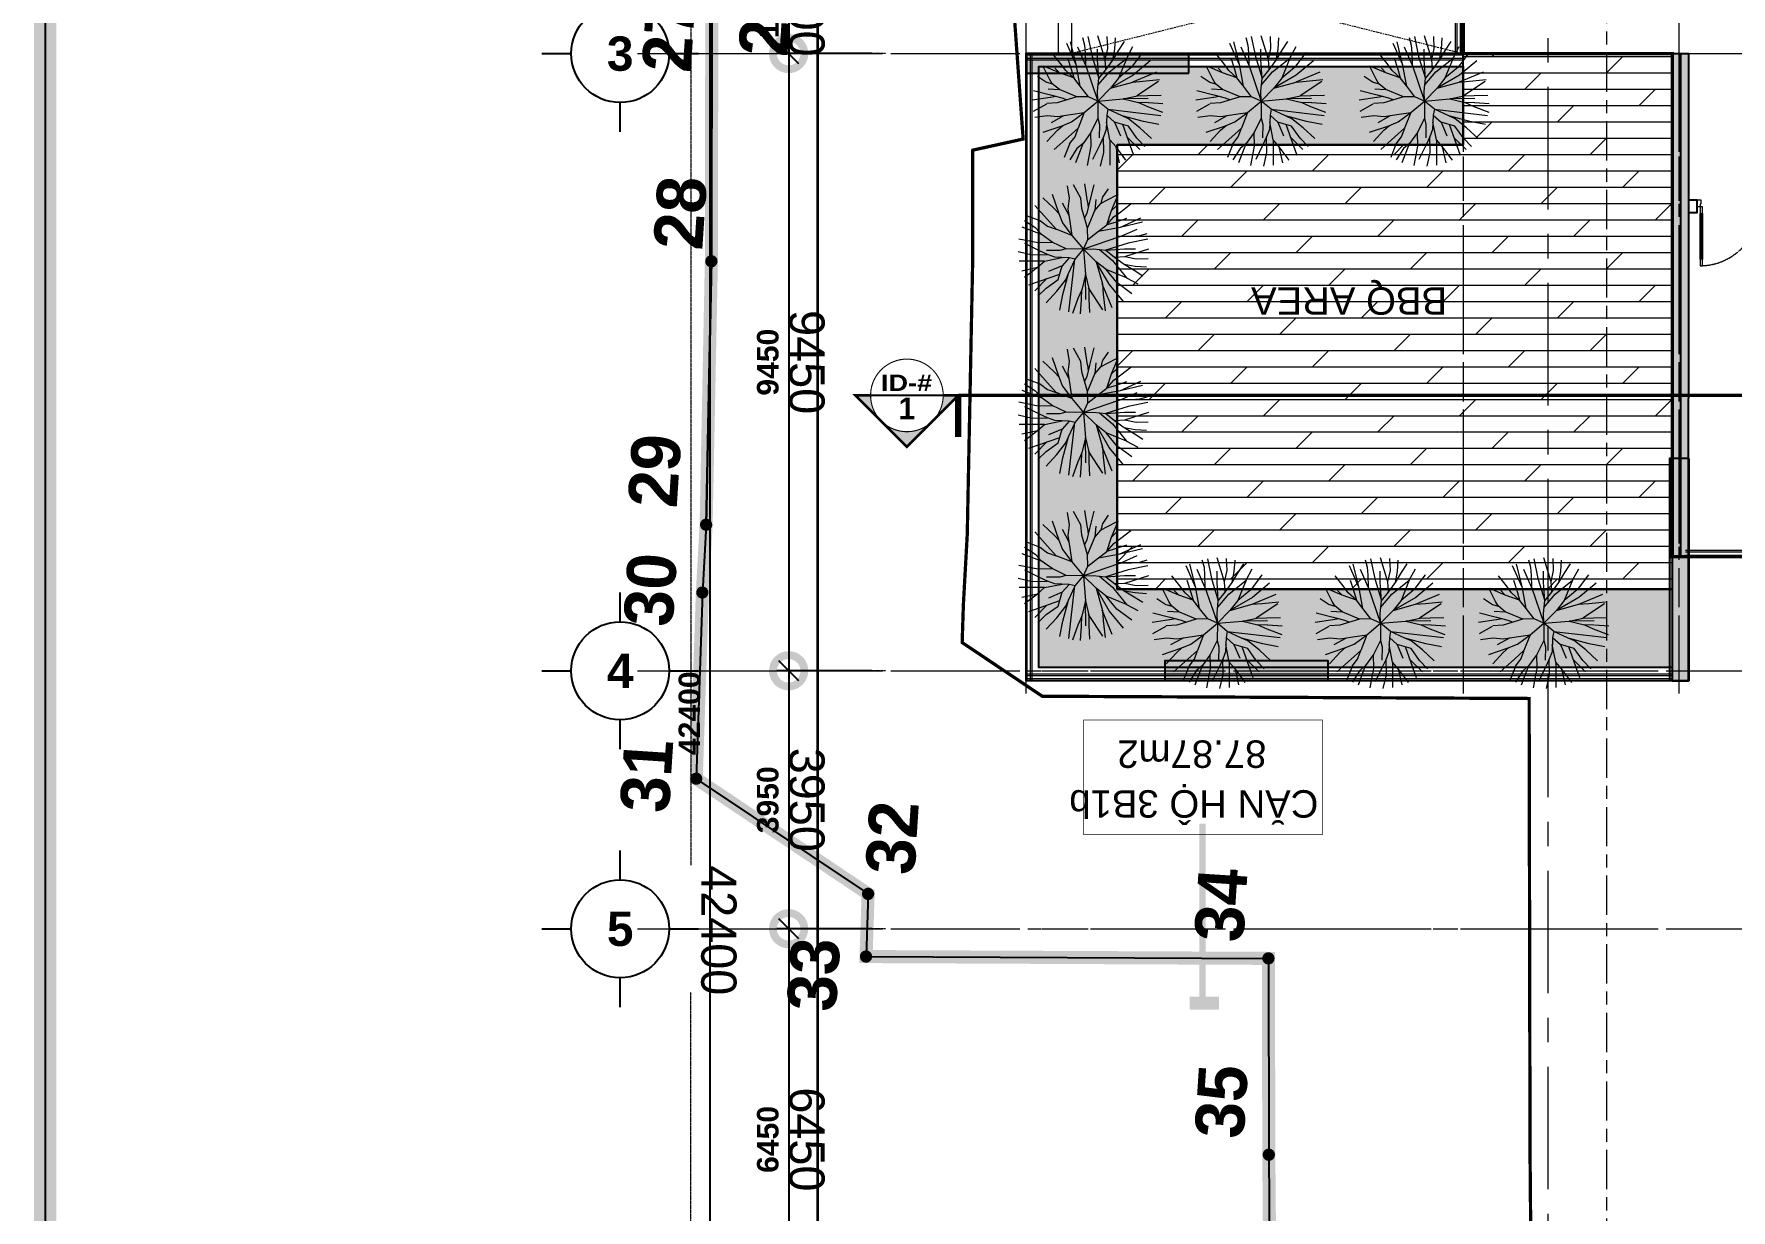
# Model space of a CAD drawing. Header units: millimetres. Extents: x -100356 to 314685, y 446 to 1273965.
# Drawn here: x 17056 to 43041, y 1007325 to 1025332 of the extents above; entities that cross this region are included whole.
import ezdxf
from ezdxf.enums import TextEntityAlignment as Align
from ezdxf.xclip import XClip

# ---------------------------------------------------------------- set-up
doc = ezdxf.new("R2010")
doc.units = ezdxf.units.MM
doc.header["$XCLIPFRAME"] = 2
for name, pattern in [('20180221 BF$0$Core - tb$0$HIDDEN', [0.375, 0.25, -0.125]), ('20180221 BF$0$DASHDOT', [1, 0.5, -0.25, 0, -0.25]), ('CENTER', [2, 1.25, -0.25, 0.25, -0.25]), ('CENTER2', [28.575, 19.05, -3.175, 3.175, -3.175]), ('Core - tb$0$HIDDEN', [0.375, 0.25, -0.125]), ('Dash', [6, 3, -3]), ('DASHED', [0.75, 0.5, -0.25]), ('DASHED2', [0.375, 0.25, -0.125]), ('HIDDEN', [0.375, 0.25, -0.125]), ('Kume - Grid Line', [10.5, 6, -1.25, 2, -1.25])]:
    doc.linetypes.add(name, pattern=pattern)
doc.layers.get('DEFPOINTS').update_dxf_attribs({"lineweight": 13})
for name, color, linetype, lineweight in [('$0$FURNITURE', 8, 'Continuous', 5), ('$0$TUONG 2', 2, 'Continuous', 35), ('20180221 BF$0$setback', 1, 'Continuous', 13), ('20180221 BF$0$TUONG 2', 2, 'Continuous', 25), ('@ color hatch', 7, 'Continuous', 13), ('@LOUVER', 35, 'Continuous', 13), ('A-_ANOT----_D', 7, 'Continuous', 5), ('A-_LNSP----_E', 7, 'Continuous', 9), ('A-_ROOM----_H', 8, 'Continuous', 9), ('A.Axis', 251, 'CENTER2', 13), ('A.Thin', 8, 'Continuous', 13), ('A1 - dp$0$TUONG 2', 2, 'Continuous', 25), ('Core - tb$0$$0$FURNITURE', 45, 'Continuous', 5), ('Core - tb$0$$0$TUONG 2', 2, 'Continuous', 25), ('Core - tb$0$A.Concrete', 7, 'Continuous', 25), ('Core - tb$0$A.Wall', 2, 'Continuous', 25), ('Core - tb$0$CUA', 5, 'Continuous', 9), ('Core - tb$0$Hatch-wall', 251, 'Continuous', 5), ('GJ', 1, 'Continuous', 13), ('Hatch-wall', 251, 'Continuous', 5), ('LC.HA', 250, 'Continuous', 9), ('LDIM OUT', 250, 'Continuous', 13), ('LGI', 250, 'CENTER', 9), ('net thay', 137, 'Continuous', 15), ('setback', 1, 'Continuous', 13), ('TEXT', 6, 'Continuous', 20), ('TXT', 1, 'Continuous', 25)]:
    doc.layers.add(name, color=color, linetype=linetype, lineweight=lineweight)
for name, color, linetype in [('20180221 BF$0$10', 1, 'Continuous'), ('20180221 BF$0$sohieu_diem', 2, 'Continuous'), ('20180221 BF$0$TREE', 99, 'Continuous'), ('STR', 7, 'Continuous')]:
    doc.layers.add(name, color=color, linetype=linetype)
doc.layers.add('@area depoint', color=8, linetype='Continuous', lineweight=35, plot=False)
doc.styles.add('20180221 BF$0$VAPTIMN', font='VNI-Aptima-Bold.TTF')
doc.styles.add('ARIAL', font='Font - TrueType - Arial Bold.ttf')
doc.styles.add('Arial_4', font='Font - TrueType - Arial.ttf', dxfattribs={"width": 0.95, "height": 540})
doc.styles.add('arial_eng', font='ARIALNI.TTF')
doc.styles.add('PSDG - Title', font='seguisb_0.ttf', dxfattribs={"height": 2.5})
doc.styles.add('VnArial', font='Font - TrueType - Arial.ttf')
doc.dimstyles.new('A3_-_A4_1', dxfattribs={"dimscale": 304.8, "dimtxt": 550.940076, "dimasz": 3.149606, "dimexe": 0, "dimexo": 0.0625, "dimgap": 0, "dimtad": 1, "dimdec": 0, "dimzin": 0, "dimdsep": 46, "dimtxsty": 'Arial_4', "dimblk1": 'DOTSMALL', "dimblk2": 'DOTSMALL', "dimsah": 1, "dimcen": 0.09, "dimazin": 0, "dimtfac": 1, "dimtdec": 4, "dimtix": 1, "dimtmove": 0, "dimatfit": 3, "dimfxl": 4.92126, "dimfxlon": 1, "dimtvp": 1, "dimtolj": 1, "dimtzin": 0, "dimarcsym": 2})
doc.dimstyles.new('A3_-_A4_2', dxfattribs={"dimscale": 304.8, "dimtxt": 550.940076, "dimasz": 3.149606, "dimexe": 0, "dimexo": 0.0625, "dimgap": 0, "dimtad": 1, "dimdec": 0, "dimzin": 0, "dimdsep": 46, "dimtxsty": 'Arial_4', "dimblk1": 'DOTSMALL', "dimblk2": 'DOTSMALL', "dimsah": 1, "dimcen": 0.09, "dimazin": 0, "dimtfac": 1, "dimtdec": 4, "dimtix": 1, "dimtmove": 2, "dimatfit": 3, "dimfxl": 4.92126, "dimfxlon": 1, "dimtvp": 1, "dimtolj": 1, "dimtzin": 0, "dimarcsym": 2})
doc.dimstyles.new('TL 150 OUT', dxfattribs={"dimscale": 150, "dimtxt": 2.2, "dimasz": 2, "dimexe": 1.2, "dimexo": 1.5, "dimgap": 1, "dimtad": 1, "dimdec": 0, "dimdsep": 46, "dimtxsty": 'ARIAL', "dimblk": 'OBLIQUE', "dimcen": 2, "dimdle": 1.2, "dimclrd": 256, "dimclre": 256, "dimclrt": 4, "dimaunit": 1, "dimadec": 0, "dimazin": 0, "dimtfac": 1, "dimtdec": 0, "dimtix": 1, "dimtmove": 2, "dimatfit": 3, "dimfxl": 1, "dimtolj": 1, "dimtzin": 0, "dimarcsym": 0})

# ---------------------------------------------------------------- blocks, each defined once
blk = doc.blocks.new('VL1 revised')
at = {"layer": 'Hatch-wall', "ltscale": 0.5}
h = blk.add_hatch(color=256, dxfattribs=at)
h.dxf.hatch_style = 1
edge = h.paths.add_edge_path()
edge.add_line((-25840, 7010), (-25492, 7010))
edge.add_line((-25492, 7010), (-25492, 7210))
edge.add_line((-25492, 7210), (-25692, 7210))
edge.add_line((-25692, 7210), (-25692, 9860))
edge.add_line((-25692, 9860), (-25792, 9860))
edge.add_line((-25792, 9860), (-25792, 7210))
edge.add_line((-25792, 7210), (-25940, 7210))
edge.add_line((-25940, 7210), (-25940, 7010))
edge.add_line((-25940, 7010), (-25843, 7010))
at = {"color": 1, "ltscale": 0.5, "style": 'arial_eng'}
blk.add_attdef('AC', (-10424, -1989, 0), '', height=300, rotation=0, dxfattribs=at)
blk = doc.blocks.new('*U15')
at = {"layer": '$0$FURNITURE'}
for p, q in [((0, 100), (1500, 100)), ((0, 75), (1500, 75)), ((0, 25), (1500, 25)), ((0, 0), (1500, 0))]:
    blk.add_line(p, q, dxfattribs=at)
blk = doc.blocks.new('_DotSmall')
at = {"color": 0, "linetype": 'ByBlock', "const_width": 0.5}
blk.add_lwpolyline([(-0.0625, 0, 1), (0.0625, 0, 1)], format="xyb", close=True, dxfattribs=at)
blk = doc.blocks.new('*D522')
at = {"layer": 'A.Axis', "color": 0, "lineweight": -2, "transparency": 16777216}
for p, q in [((44548, 0), (46029, 0)), ((46029, -1500), (46029, 0)), ((44548, -1500), (46029, -1500))]:
    blk.add_line(p, q, dxfattribs=at)
at = {"layer": 'DEFPOINTS', "color": 0, "transparency": 16777216}
for p in [(44529, 0), (46029, 0), (44529, -1500)]:
    blk.add_point(p, dxfattribs=at)
at = {"layer": 'A.Axis', "color": 0, "lineweight": -2, "transparency": 16777216, "xscale": 960, "yscale": 960, "zscale": 960}
for p, rotation in [((46029, 0), 90), ((46029, -1500), 270)]:
    blk.add_blockref('_DotSmall', p, dxfattribs=dict(at, rotation=rotation))
at = {"layer": 'A.Axis', "color": 0, "transparency": 16777216, "insert": (45753, -750), "char_height": 540, "attachment_point": 5, "rotation": 90, "style": 'Arial_4'}
blk.add_mtext('\\A1;1500', dxfattribs=at)
blk = doc.blocks.new('*D523')
at = {"layer": 'A.Axis', "color": 0, "lineweight": -2, "transparency": 16777216}
for p, q in [((44548, 9450), (46029, 9450)), ((46029, 0), (46029, 9450)), ((44548, 0), (46029, 0))]:
    blk.add_line(p, q, dxfattribs=at)
at = {"layer": 'DEFPOINTS', "color": 0, "transparency": 16777216}
for p in [(44529, 9450), (46029, 9450), (44529, 0)]:
    blk.add_point(p, dxfattribs=at)
at = {"layer": 'A.Axis', "color": 0, "lineweight": -2, "transparency": 16777216, "xscale": 960, "yscale": 960, "zscale": 960}
for p, rotation in [((46029, 9450), 90), ((46029, 0), 270)]:
    blk.add_blockref('_DotSmall', p, dxfattribs=dict(at, rotation=rotation))
at = {"layer": 'A.Axis', "color": 0, "transparency": 16777216, "insert": (45753, 4725), "char_height": 540, "attachment_point": 5, "rotation": 90, "style": 'Arial_4'}
blk.add_mtext('\\A1;9450', dxfattribs=at)
blk = doc.blocks.new('*D524')
at = {"layer": 'A.Axis', "color": 0, "lineweight": -2, "transparency": 16777216}
for p, q in [((44548, 13400), (46029, 13400)), ((46029, 9450), (46029, 13400)), ((44548, 9450), (46029, 9450))]:
    blk.add_line(p, q, dxfattribs=at)
at = {"layer": 'DEFPOINTS', "color": 0, "transparency": 16777216}
for p in [(44529, 13400), (46029, 13400), (44529, 9450)]:
    blk.add_point(p, dxfattribs=at)
at = {"layer": 'A.Axis', "color": 0, "lineweight": -2, "transparency": 16777216, "xscale": 960, "yscale": 960, "zscale": 960}
for p, rotation in [((46029, 13400), 90), ((46029, 9450), 270)]:
    blk.add_blockref('_DotSmall', p, dxfattribs=dict(at, rotation=rotation))
at = {"layer": 'A.Axis', "color": 0, "transparency": 16777216, "insert": (45753, 11425), "char_height": 540, "attachment_point": 5, "rotation": 90, "style": 'Arial_4'}
blk.add_mtext('\\A1;3950', dxfattribs=at)
blk = doc.blocks.new('*D525')
at = {"layer": 'A.Axis', "color": 0, "lineweight": -2, "transparency": 16777216}
for p, q in [((44548, 19850), (46029, 19850)), ((46029, 13400), (46029, 19850)), ((44548, 13400), (46029, 13400))]:
    blk.add_line(p, q, dxfattribs=at)
at = {"layer": 'DEFPOINTS', "color": 0, "transparency": 16777216}
for p in [(44529, 19850), (46029, 19850), (44529, 13400)]:
    blk.add_point(p, dxfattribs=at)
at = {"layer": 'A.Axis', "color": 0, "lineweight": -2, "transparency": 16777216, "xscale": 960, "yscale": 960, "zscale": 960}
for p, rotation in [((46029, 19850), 90), ((46029, 13400), 270)]:
    blk.add_blockref('_DotSmall', p, dxfattribs=dict(at, rotation=rotation))
at = {"layer": 'A.Axis', "color": 0, "transparency": 16777216, "insert": (45753, 16625), "char_height": 540, "attachment_point": 5, "rotation": 90, "style": 'Arial_4'}
blk.add_mtext('\\A1;6450', dxfattribs=at)
blk = doc.blocks.new('*D536')
at = {"layer": 'A.Axis', "color": 0, "lineweight": -2, "transparency": 16777216}
for p, q in [((46048, 31300), (47529, 31300)), ((47529, 31300), (47529, 14376)), ((47529, -11100), (47529, 12426)), ((46048, -11100), (47529, -11100))]:
    blk.add_line(p, q, dxfattribs=at)
at = {"layer": 'DEFPOINTS', "color": 0, "transparency": 16777216}
for p in [(46029, 31300), (47529, 31300), (46029, -11100)]:
    blk.add_point(p, dxfattribs=at)
at = {"layer": 'A.Axis', "color": 0, "lineweight": -2, "transparency": 16777216, "xscale": 960, "yscale": 960, "zscale": 960}
for p, rotation in [((47529, 31300), 90), ((47529, -11100), 270)]:
    blk.add_blockref('_DotSmall', p, dxfattribs=dict(at, rotation=rotation))
at = {"layer": 'A.Axis', "color": 0, "transparency": 16777216, "insert": (46828, 12426), "char_height": 540, "attachment_point": 1, "rotation": 90, "line_spacing_factor": 0.941778, "style": 'Arial_4'}
blk.add_mtext('\\A1;42400', dxfattribs=at)
blk = doc.blocks.new('SITE')
at = {"layer": 'GJ', "color": 2, "linetype": 'DASHED2', "ltscale": 200, "const_width": 50, "elevation": 0}
blk.add_lwpolyline([(-172, -63), (-42869, 0), (-42847, 879), (-42997, 6495), (-42929, 10453), (-42964, 14461), (-42978, 21429), (-50432, 21463), (-51659, 22285), (-51640, 22872), (-51581, 23937), (-51499, 28076), (-51496, 29824), (-50725, 29994), (-51513, 40959), (-52452, 41020), (-52589, 42419), (-48449, 42705), (-47306, 42675), (-44664, 42638), (-38719, 42656)], dxfattribs=at)
blk = doc.blocks.new('*U432')
h = blk.add_hatch(color=256)
h.paths.add_polyline_path([(0, 7.86), (-3.93, 3.93, -0.198912), (0, 5.56, -0.198912), (3.93, 3.93)])
h.paths.add_polyline_path([(3.93, 3.93, -0.198912), (5.56, 0), (7.86, 0)])
h.paths.add_polyline_path([(-3.93, 3.93), (-7.86, 0), (-5.56, 0, -0.198912)])
at = {"color": 1}
blk.add_line((5.56, 0), (-5.56, 0), dxfattribs=at)
for points, const_width in [([(-5.56, 0), (-7.86, 0), (0, 7.86), (7.86, 0), (5.56, 0)], 0.397), ([(7.86, 6.35), (7.86, 0)], 1)]:
    blk.add_lwpolyline(points, dxfattribs=dict(const_width=const_width))
at = {"const_width": 0.167}
blk.add_lwpolyline([(-5.56, 0, -0.414214), (0, 5.56, -0.414214), (5.56, 0, -0.414214), (0, -5.56, -0.414214), (-5.56, 0, -1.041379)], format="xyb", dxfattribs=at)
at = {"linetype": 'DASHED', "ltscale": 2, "const_width": 0.1}
blk.add_lwpolyline([(5.56, 0), (7.86, 0)], dxfattribs=at)
at = {"color": 2, "style": 'PSDG - Title'}
blk.add_attdef('#', text='', height=2.38, dxfattribs=at).set_placement((0, 1.98), align=Align.MIDDLE_CENTER)
at = {"color": 2, "style": 'PSDG - Title', "width": 0.998746}
blk.add_attdef('A100', text='', height=2.38, dxfattribs=at).set_placement((-3.97, -3.18), (3.97, -3.18), align=Align.FIT)
blk = doc.blocks.new('SECTION SYMBOL')
at = {"layer": 'TXT', "linetype": '20180221 BF$0$Core - tb$0$HIDDEN', "ltscale": 300, "const_width": 50, "elevation": 0}
blk.add_lwpolyline([(19511, -10462), (-5470, -10462), (-5470, -5231), (-37733, -5231)], dxfattribs=at)
at = {"layer": 'TXT'}
ref = blk.add_blockref('*U432', (-38519, -5231, 0), dxfattribs=dict(at, xscale=-100, yscale=100, zscale=100, rotation=180))
ref.add_attrib('#', '1', dxfattribs={"layer": '0', "color": 2, "height": 333, "style": 'ARIAL'}).set_placement((-38519, -5431, 0), align=Align.MIDDLE_CENTER)
ref.add_attrib('A100', 'ID-#', dxfattribs={"layer": '0', "color": 2, "height": 250, "style": 'ARIAL', "width": 1.186702}).set_placement((-38916, -5163, 0), (-38133, -5163, 0), align=Align.FIT)
blk = doc.blocks.new('20180221 BF$0$hientrang')
at = {"layer": '20180221 BF$0$10', "color": 1, "linetype": 'Continuous'}
for p, q in [((-77900, 105350, 0), (-82200, 105085, 0)), ((-86230, 104910, 0), (-82200, 105085, 0)), ((-92312, 95898, 0), (-95312, 95702, 0)), ((-95312, 95702, 0), (-99272, 95417, 0))]:
    blk.add_line(p, q, dxfattribs=at)
at = {"layer": '20180221 BF$0$10', "color": 1}
for p, q in [((-77900, 105350, 0), (-82200, 105085, 0)), ((-82200, 105085, 0), (-86230, 104910, 0)), ((-90121, 104815, 0), (-91714, 102077, 0)), ((-87270, 104902, 0), (-90121, 104815, 0)), ((-86230, 104910, 0), (-87270, 104902, 0)), ((-91714, 102077, 0), (-92674, 102048, 0)), ((-92674, 102048, 0), (-92312, 95898, 0)), ((-92312, 95898, 0), (-95312, 95702, 0)), ((-95312, 95702, 0), (-99272, 95417, 0))]:
    blk.add_line(p, q, dxfattribs=at)
at = {"layer": '20180221 BF$0$10', "color": 1, "linetype": 'Continuous', "elevation": 0}
for points in [[(-90121, 104815), (-91714, 102077), (-92674, 102048), (-92312, 95898)], [(-86230, 104910), (-87270, 104902), (-90121, 104815)]]:
    blk.add_lwpolyline(points, dxfattribs=at)
at = {"layer": '20180221 BF$0$setback', "color": 1, "linetype": '20180221 BF$0$DASHDOT', "ltscale": 200, "const_width": 200, "elevation": 0}
blk.add_lwpolyline([(-64687, 107633), (-71608, 106512), (-73129, 105984), (-73130, 105414), (-77140, 104869), (-77250, 105249), (-77680, 105219), (-77900, 105350), (-82200, 105085), (-86230, 104910), (-87270, 104902), (-90121, 104815), (-91714, 102077), (-92674, 102048), (-92312, 95898), (-95312, 95702), (-99272, 95417), (-103263, 95232), (-108843, 94729), (-111844, 94613), (-113704, 94445), (-110540, 43326), (-98301, 45606), (-91530, 9756)], dxfattribs=at)
at = {"layer": '20180221 BF$0$sohieu_diem', "color": 3, "const_width": 93.8, "elevation": 0}
for points in [[(-87317, 104902, 1), (-87224, 104902, 1)], [(-86277, 104910, 1), (-86184, 104910, 1)], [(-82247, 105085, 1), (-82153, 105085, 1)], [(-90167, 104815, 1), (-90074, 104815, 1)], [(-92721, 102049, 1), (-92627, 102048, 1)], [(-91761, 102077, 1), (-91667, 102077, 1)], [(-92359, 95898, 1), (-92265, 95898, 1)], [(-95359, 95702, 1), (-95265, 95702, 1)]]:
    blk.add_lwpolyline(points, format="xyb", close=True, dxfattribs=at)
at = {"layer": '20180221 BF$0$sohieu_diem', "color": 3, "style": '20180221 BF$0$VAPTIMN'}
for s, p in [('27', (-79349, 105584, 0)), ('30', (-87834, 105327, 0)), ('29', (-86014, 105376, 0)), ('31', (-90682, 105203, 0)), ('28', (-82050, 105235, 0)), ('26', (-79012, 104122, 0)), ('33', (-93557, 102460, 0)), ('32', (-91392, 101391, 0)), ('34', (-92101, 96302, 0)), ('35', (-95102, 96106, 0))]:
    blk.add_text(s, height=750, rotation=359.9273, dxfattribs=at).set_placement(p)
blk = doc.blocks.new('_Oblique')
at = {"color": 0, "linetype": 'ByBlock', "lineweight": -2}
blk.add_line((-0.5, -0.5), (0.5, 0.5), dxfattribs=at)
blk = doc.blocks.new('*D494')
at = {"layer": 'DEFPOINTS', "color": 0, "ltscale": 1000, "transparency": 16777216}
for p in [(2129, 11100), (3629, 11100), (2129, 9600)]:
    blk.add_point(p, dxfattribs=at)
at = {"layer": 'LDIM OUT', "lineweight": -2, "ltscale": 1000, "transparency": 16777216}
for p, q in [((3629, 9420), (3629, 11280)), ((2354, 11100), (3809, 11100)), ((2354, 9600), (3809, 9600))]:
    blk.add_line(p, q, dxfattribs=at)
at = {"layer": 'LDIM OUT', "lineweight": -2, "ltscale": 1000, "transparency": 16777216, "xscale": 300, "yscale": 300, "zscale": 300}
for p, rotation in [((3629, 11100), 90), ((3629, 9600), 270)]:
    blk.add_blockref('_Oblique', p, dxfattribs=dict(at, rotation=rotation))
at = {"layer": 'LDIM OUT', "color": 4, "ltscale": 1000, "transparency": 16777216, "insert": (3947, 10350), "char_height": 330, "attachment_point": 5, "rotation": 270, "style": 'ARIAL'}
blk.add_mtext('\\A1;1500', dxfattribs=at)
blk = doc.blocks.new('*D495')
at = {"layer": 'DEFPOINTS', "color": 0, "ltscale": 1000, "transparency": 16777216}
for p in [(2129, 20550), (3629, 20550), (2129, 11100)]:
    blk.add_point(p, dxfattribs=at)
at = {"layer": 'LDIM OUT', "lineweight": -2, "ltscale": 1000, "transparency": 16777216}
for p, q in [((2354, 20550), (3809, 20550)), ((3629, 10920), (3629, 20730)), ((2354, 11100), (3809, 11100))]:
    blk.add_line(p, q, dxfattribs=at)
at = {"layer": 'LDIM OUT', "lineweight": -2, "ltscale": 1000, "transparency": 16777216, "xscale": 300, "yscale": 300, "zscale": 300}
for p, rotation in [((3629, 20550), 90), ((3629, 11100), 270)]:
    blk.add_blockref('_Oblique', p, dxfattribs=dict(at, rotation=rotation))
at = {"layer": 'LDIM OUT', "color": 4, "ltscale": 1000, "transparency": 16777216, "insert": (3947, 15825), "char_height": 330, "attachment_point": 5, "rotation": 270, "style": 'ARIAL'}
blk.add_mtext('\\A1;9450', dxfattribs=at)
blk = doc.blocks.new('*D496')
at = {"layer": 'DEFPOINTS', "color": 0, "ltscale": 1000, "transparency": 16777216}
for p in [(2129, 24500), (3629, 24500), (2129, 20550)]:
    blk.add_point(p, dxfattribs=at)
at = {"layer": 'LDIM OUT', "lineweight": -2, "ltscale": 1000, "transparency": 16777216}
for p, q in [((2354, 24500), (3809, 24500)), ((3629, 20370), (3629, 24680)), ((2354, 20550), (3809, 20550))]:
    blk.add_line(p, q, dxfattribs=at)
at = {"layer": 'LDIM OUT', "lineweight": -2, "ltscale": 1000, "transparency": 16777216, "xscale": 300, "yscale": 300, "zscale": 300}
for p, rotation in [((3629, 24500), 90), ((3629, 20550), 270)]:
    blk.add_blockref('_Oblique', p, dxfattribs=dict(at, rotation=rotation))
at = {"layer": 'LDIM OUT', "color": 4, "ltscale": 1000, "transparency": 16777216, "insert": (3947, 22525), "char_height": 330, "attachment_point": 5, "rotation": 270, "style": 'ARIAL'}
blk.add_mtext('\\A1;3950', dxfattribs=at)
blk = doc.blocks.new('*D497')
at = {"layer": 'DEFPOINTS', "color": 0, "ltscale": 1000, "transparency": 16777216}
for p in [(2129, 30950), (3629, 30950), (2129, 24500)]:
    blk.add_point(p, dxfattribs=at)
at = {"layer": 'LDIM OUT', "lineweight": -2, "ltscale": 1000, "transparency": 16777216}
for p, q in [((2354, 30950), (3809, 30950)), ((3629, 24320), (3629, 31130)), ((2354, 24500), (3809, 24500))]:
    blk.add_line(p, q, dxfattribs=at)
at = {"layer": 'LDIM OUT', "lineweight": -2, "ltscale": 1000, "transparency": 16777216, "xscale": 300, "yscale": 300, "zscale": 300}
for p, rotation in [((3629, 30950), 90), ((3629, 24500), 270)]:
    blk.add_blockref('_Oblique', p, dxfattribs=dict(at, rotation=rotation))
at = {"layer": 'LDIM OUT', "color": 4, "ltscale": 1000, "transparency": 16777216, "insert": (3947, 27725), "char_height": 330, "attachment_point": 5, "rotation": 270, "style": 'ARIAL'}
blk.add_mtext('\\A1;6450', dxfattribs=at)
blk = doc.blocks.new('*D509')
at = {"layer": 'DEFPOINTS', "color": 0, "ltscale": 1000, "transparency": 16777216}
for p in [(2129, 42400), (2129, 0), (4829, 0)]:
    blk.add_point(p, dxfattribs=at)
at = {"layer": 'LDIM OUT', "lineweight": -2, "ltscale": 1000, "transparency": 16777216}
for p, q in [((2354, 42400), (5009, 42400)), ((4829, 42580), (4829, -180)), ((2354, 0), (5009, 0))]:
    blk.add_line(p, q, dxfattribs=at)
at = {"layer": 'LDIM OUT', "lineweight": -2, "ltscale": 1000, "transparency": 16777216, "xscale": 300, "yscale": 300, "zscale": 300}
for p, rotation in [((4829, 42400), 90), ((4829, 0), 270)]:
    blk.add_blockref('_Oblique', p, dxfattribs=dict(at, rotation=rotation))
at = {"layer": 'LDIM OUT', "color": 4, "ltscale": 1000, "transparency": 16777216, "insert": (5147, 21200), "char_height": 330, "attachment_point": 5, "rotation": 270, "style": 'ARIAL'}
blk.add_mtext('\\A1;42400', dxfattribs=at)
blk = doc.blocks.new('BLOCK TRUC')
for p, q in [((0, 500), (0, 800)), ((500, 0), (800, 0)), ((-800, 0), (-500, 0)), ((0, -800), (0, -500))]:
    blk.add_line(p, q)
at = {"lineweight": 25}
blk.add_circle((0, 0), 500, dxfattribs=at)
at = {"style": 'ARIAL'}
blk.add_attdef('1-2', text='', height=350, rotation=0, dxfattribs=at).set_placement((0, 0), align=Align.MIDDLE_CENTER)
blk = doc.blocks.new('*U232')
at = {"layer": '$0$FURNITURE'}
for p, q in [((0, 100), (6700, 100)), ((0, 75), (6700, 75)), ((0, 25), (6700, 25)), ((0, 0), (6700, 0))]:
    blk.add_line(p, q, dxfattribs=at)
blk = doc.blocks.new('*U233')
at = {"layer": '$0$FURNITURE'}
for p, q in [((0, 100), (9900, 100)), ((0, 75), (9900, 75)), ((0, 25), (9900, 25)), ((0, 0), (9900, 0))]:
    blk.add_line(p, q, dxfattribs=at)
blk = doc.blocks.new('*U234')
at = {"layer": '$0$FURNITURE'}
for p, q in [((0, 100), (9600, 100)), ((0, 75), (9600, 75)), ((0, 25), (9600, 25)), ((0, 0), (9600, 0))]:
    blk.add_line(p, q, dxfattribs=at)
blk = doc.blocks.new('110_植栽_中_高木 - 落葉1_φ4000_H5500-1445069-IDEA-4th Storey - Detail')
at = {"color": 139}
for p, q in [((-667, 1111), (-958, 1760)), ((-670, 1129), (-838, 1808)), ((-379, 1110), (-615, 1645)), ((-472, 1941), (-408, 1715)), ((-408, 1715), (-389, 1474)), ((-306, 1976), (-181, 1368)), ((-10, 1257), (-10, 1592)), ((224, 1272), (-5, 2000)), ((224, 1272), (298, 1613)), ((298, 1613), (285, 1980)), ((459, 1252), (518, 1586)), ((518, 1586), (541, 1934)), ((641, 1557), (813, 1820)), ((879, 1317), (1065, 1665)), ((-1482, 672), (-1685, 1077)), ((-1182, 862), (-1640, 1059)), ((-1147, 1149), (-1389, 1451)), ((-989, 932), (-1147, 1149)), ((-934, 1324), (-819, 978)), ((-546, 458), (-670, 1129)), ((-389, 1474), (-379, 1110)), ((-379, 1110), (0, 0)), ((-181, 1368), (30, 691)), ((30, 691), (-10, 1257)), ((242, 956), (224, 1272)), ((242, 956), (459, 1252)), ((348, 890), (879, 1317)), ((459, 1252), (641, 1557)), ((879, 1317), (625, 696)), ((1364, 1487), (1021, 1024)), ((1602, 1227), (1074, 790)), ((-1850, 759), (-1578, 578)), ((-1570, 578), (-1398, 529)), ((-1399, 530), (-1482, 672)), ((-1182, 348), (-1399, 530)), ((-1182, 862), (-1319, 1008)), ((-743, 713), (-1182, 862)), ((-743, 713), (-989, 932)), ((-819, 978), (-743, 713)), ((-546, 458), (-743, 713)), ((-10, 303), (30, 691)), ((10, 497), (348, 890)), ((30, 691), (242, 956)), ((1074, 790), (384, 396)), ((625, 696), (384, 396)), ((384, 396), (1064, 582)), ((1021, 1024), (625, 696)), ((1796, 880), (1057, 580)), ((1064, 582), (1374, 607)), ((1855, 599), (1188, 159)), ((1374, 607), (1887, 662)), ((-2000, 33), (-1462, 119)), ((-1974, 319), (-1451, 187)), ((-1522, 376), (-1182, 348)), ((-1453, 121), (-1278, 144)), ((-1451, 187), (-1104, 101)), ((-645, 125), (-1245, -52)), ((-645, 125), (-1182, 348)), ((-1104, 101), (-945, 37)), ((-295, 133), (-645, 125)), ((-295, 133), (-546, 458)), ((-423, -352), (0, 0)), ((0, 0), (-295, 133)), ((0, 0), (-10, 303)), ((0, 0), (-5, -527)), ((384, 396), (0, 0)), ((0, 0), (773, 64)), ((305, -251), (0, 0)), ((773, 64), (1206, 162)), ((1538, 78), (773, 64)), ((773, 64), (1241, -50)), ((1206, 162), (1516, 167)), ((1516, 167), (1939, 182)), ((-1975, -315), (-1571, -88)), ((-1938, -494), (-1560, -440)), ((-1245, -52), (-1564, -80)), ((-1560, -440), (-1235, -475)), ((-1423, -653), (-1041, -445)), ((-1235, -475), (-846, -416)), ((-846, -416), (-423, -352)), ((-807, -637), (-423, -352)), ((-423, -352), (-610, -834)), ((268, -432), (248, -870)), ((305, -251), (268, -432)), ((268, -432), (508, -651)), ((1923, -449), (303, -262)), ((743, -453), (305, -251)), ((1389, -632), (743, -453)), ((935, -541), (743, -453)), ((1534, -57), (1241, -50)), ((1241, -50), (1512, -168)), ((1512, -168), (1971, -338)), ((1984, -88), (1545, -58)), ((-1683, -957), (-1092, -755)), ((-1567, -1243), (-1244, -895)), ((-1244, -895), (-1077, -745)), ((-1092, -755), (-807, -637)), ((-610, -834), (-905, -1095)), ((-703, -1095), (-608, -832)), ((-217, -960), (-458, -1297)), ((-5, -527), (-217, -960)), ((-207, -1385), (-217, -960)), ((-5, -527), (44, -720)), ((44, -720), (39, -1126)), ((248, -870), (165, -1101)), ((365, -1191), (258, -651)), ((931, -773), (508, -651)), ((508, -651), (685, -1070)), ((1097, -1672), (762, -724)), ((1191, -1135), (931, -773)), ((1284, -817), (935, -541)), ((1640, -1145), (1284, -817)), ((1865, -721), (1389, -632)), ((-905, -1095), (-1342, -1483)), ((-1024, -1718), (-864, -1308)), ((-867, -1310), (-703, -1095)), ((-645, -1459), (-866, -1803)), ((-682, -1880), (-458, -1297)), ((-458, -1297), (-645, -1459)), ((-321, -1974), (-207, -1385)), ((52, -1342), (-170, -1795)), ((165, -1101), (52, -1342)), ((175, -1573), (165, -1101)), ((365, -1191), (365, -1967)), ((552, -1405), (365, -1191)), ((659, -1888), (552, -1405)), ((855, -1808), (552, -1405)), ((1278, -1483), (902, -1122)), ((1438, -1391), (1191, -1135)), ((76, -1999), (175, -1573))]:
    blk.add_line(p, q, dxfattribs=at)
blk = doc.blocks.new('*U670')
at = {"layer": 'A-_LNSP----_E', "xscale": 0.5, "yscale": 0.5, "zscale": 0.5}
blk.add_blockref('110_植栽_中_高木 - 落葉1_φ4000_H5500-1445069-IDEA-4th Storey - Detail', (4, 0), dxfattribs=at)
blk = doc.blocks.new('*U671')
at = {"layer": 'net thay', "color": 0, "linetype": 'ByBlock', "lineweight": -2}
for p in [(0, 0), (2500, 0), (5000, 0)]:
    blk.add_blockref('*U670', p, dxfattribs=at)
blk = doc.blocks.new('*U672')
at = {"layer": 'A-_LNSP----_E', "xscale": 0.5, "yscale": 0.5, "zscale": 0.5}
blk.add_blockref('110_植栽_中_高木 - 落葉1_φ4000_H5500-1445069-IDEA-4th Storey - Detail', (4, 0), dxfattribs=at)
blk = doc.blocks.new('*U673')
at = {"layer": 'net thay', "color": 0, "linetype": 'ByBlock', "lineweight": -2}
for p in [(0, 0), (2500, 0), (5000, 0)]:
    blk.add_blockref('*U672', p, dxfattribs=at)
blk = doc.blocks.new('*U668')
at = {"layer": 'A-_LNSP----_E', "xscale": 0.5, "yscale": 0.5, "zscale": 0.5}
blk.add_blockref('110_植栽_中_高木 - 落葉1_φ4000_H5500-1445069-IDEA-4th Storey - Detail', (4, 0), dxfattribs=at)
blk = doc.blocks.new('*U669')
at = {"layer": 'net thay', "color": 0, "linetype": 'ByBlock', "lineweight": -2}
for p in [(0, 0), (2500, 0), (5000, 0)]:
    blk.add_blockref('*U668', p, dxfattribs=at)
blk = doc.blocks.new('*U370')
blk.add_line((-70, 100), (-70, 800))
for points in [[(-50, 0), (-50, 900), (-90, 900), (-90, 0)], [(-50, 100), (-90, 100), (-90, 800), (-50, 800)], [(-1000, -110), (-940, -110), (-940, -40), (-950, -40), (-950, 0), (-1000, 0)], [(0, -110), (-60, -110), (-60, -40), (-50, -40), (-50, 0), (0, 0)]]:
    blk.add_lwpolyline(points, close=True)
at = {"linetype": 'Core - tb$0$HIDDEN'}
blk.add_arc((-50, 0), 900, 90, 180, dxfattribs=at)
blk = doc.blocks.new('*U372')
at = {"layer": 'Core - tb$0$$0$FURNITURE'}
for p, q in [((0, 100), (1275, 100)), ((0, 75), (1275, 75)), ((0, 25), (1275, 25)), ((0, 0), (1275, 0))]:
    blk.add_line(p, q, dxfattribs=at)
blk = doc.blocks.new('new core')
at = {"layer": 'Core - tb$0$Hatch-wall', "ltscale": 0.5}
h = blk.add_hatch(color=256, dxfattribs=at)
h.dxf.hatch_style = 1
h.paths.add_polyline_path([(-26550, 0), (-26800, 0), (-26800, -9600), (-26550, -9600)])
at = {"layer": 'Core - tb$0$A.Concrete', "ltscale": 0.5}
blk.add_lwpolyline([(-26545, 0), (-26795, 0), (-26800, -9600), (-26550, -9600), (-26545, -950)], close=True, dxfattribs=at)
at = {"layer": 'Core - tb$0$A.Wall', "ltscale": 0.5, "elevation": 0}
blk.add_lwpolyline([(-26550, -2235), (-26425, -2235), (-26425, -2435), (-26550, -2435)], dxfattribs=at)
at = {"layer": 'Core - tb$0$$0$TUONG 2'}
blk.add_blockref('*U372', (-26600, -7700), dxfattribs=at)
at = {"layer": 'Core - tb$0$CUA', "rotation": 180}
blk.add_blockref('*U370', (-26425, -2345, 0), dxfattribs=at)
blk = doc.blocks.new('grid tower')
at = {"layer": 'A.Axis', "linetype": 'Kume - Grid Line', "lineweight": 9, "ltscale": 100}
for p, q in [((33501, 38386.8, 0), (33501, -18372.7, 0)), ((48341.2, 13399.9), (-14918.8, 13399.9)), ((32399.8, -18372.7), (32399.8, 9799.9)), ((35699.8, -18372.7), (35699.8, 9799.9)), ((42399.8, -18372.7), (42399.8, 9799.9)), ((48341.2, 9449.9), (17376.6, 9449.9)), ((48341.2, -0.1), (-14918.8, -0.1))]:
    blk.add_line(p, q, dxfattribs=at)
at = {"layer": 'A.Axis'}
dim = blk.add_linear_dim(base=(47528.6, 31299.9), p1=(46028.6, -11100.1), p2=(46028.6, 31299.9), angle=90, dimstyle='A3_-_A4_2', override={"dimpost": '<>', "dimfxl": 42399.999999}, dxfattribs=at)
dim.commit()
dim.dimension.update_dxf_attribs({"geometry": '*D536', "text_midpoint": (47187.5, 13400.8), "dimtype": 128, "text_rotation": 90})
for base, p1, p2, override, picture, middle in [((46028.6, 19849.9), (44528.6, 13399.9), (44528.6, 19849.9), {"dimpost": '<>', "dimfxl": 6450}, '*D525', (45752.9, 16624.9)), ((46028.6, 13399.9), (44528.6, 9449.9), (44528.6, 13399.9), {"dimpost": '<>', "dimfxl": 3950}, '*D524', (45752.7, 11424.9)), ((46028.6, 9449.9), (44528.6, -0.1), (44528.6, 9449.9), {"dimpost": '<>', "dimfxl": 9450.001482}, '*D523', (45752.9, 4724.9)), ((46028.6, -0.1), (44528.6, -1500.1), (44528.6, -0.1), {"dimpost": '<>', "dimfxl": 1500}, '*D522', (45752.9, -750.1))]:
    dim = blk.add_linear_dim(base=base, p1=p1, p2=p2, angle=90, dimstyle='A3_-_A4_1', override=override, dxfattribs=at)
    dim.commit()
    dim.dimension.update_dxf_attribs({"geometry": picture, "text_midpoint": middle})
blk = doc.blocks.new('X-GRID')
at = {"layer": 'LGI', "ltscale": 1500}
for p, q in [((-8000, 49486.8), (-8000, -7272.6)), ((5008.8, 24500), (-57318.6, 24500)), ((-10000, -7272.6), (-10000, 20900)), ((-6700, -7272.6), (-6700, 20900)), ((0, -7272.6), (0, 20900)), ((5008.8, 20550), (-25023.2, 20550)), ((5008.8, 11100), (-57318.6, 11100))]:
    blk.add_line(p, q, dxfattribs=at)
at = {"xscale": 1.5, "yscale": 1.5, "zscale": 1.5, "rotation": 180}
for p, values in [((6208.8, 24500), {'1-2': '5'}), ((6208.8, 20550), {'1-2': '4'}), ((6208.8, 11100), {'1-2': '3'})]:
    blk.add_blockref('BLOCK TRUC', p, dxfattribs=at).add_auto_attribs(values)
at = {"layer": 'LDIM OUT', "ltscale": 1000}
for base, p1, p2, picture, middle in [((4828.8, 0), (2128.8, 42400), (2128.8, 0), '*D509', (5147.3, 21200)), ((3628.8, 30950), (2128.8, 24500), (2128.8, 30950), '*D497', (3947.3, 27725)), ((3628.8, 24500), (2128.8, 20550), (2128.8, 24500), '*D496', (3947.4, 22525)), ((3628.8, 20550), (2128.8, 11100), (2128.8, 20550), '*D495', (3947.3, 15825)), ((3628.8, 11100), (2128.8, 9600), (2128.8, 11100), '*D494', (3947.3, 10350))]:
    dim = blk.add_linear_dim(base=base, p1=p1, p2=p2, angle=90, dimstyle='TL 150 OUT', override={"dimtad": 4}, dxfattribs=at)
    dim.commit()
    dim.dimension.update_dxf_attribs({"geometry": picture, "text_midpoint": middle})
blk = doc.blocks.new('f23 grid column')
at = {"layer": 'LC.HA'}
h = blk.add_hatch(color=256, dxfattribs=at)
h.dxf.hatch_style = 1
h.paths.add_polyline_path([(-34205, -362), (-34205, -62), (-36705, -62), (-36705, -362)])
h = blk.add_hatch(color=256, dxfattribs=at)
h.dxf.hatch_style = 1
h.paths.add_polyline_path([(-26548, -6261), (-26848, -6261), (-26848, -9662), (-26548, -9662)])
h = blk.add_hatch(color=256, dxfattribs=at)
h.dxf.hatch_style = 1
h.paths.add_polyline_path([(-32075, -9662), (-32075, -9362), (-34575, -9362), (-34575, -9662)])
at = {"layer": 'STR', "ltscale": 1000, "elevation": 0}
for points in [[(-34205, -362), (-34205, -62), (-36705, -62), (-36705, -362)], [(-26548, -6261), (-26848, -6261), (-26848, -9662), (-26548, -9662)], [(-32075, -9662), (-32075, -9362), (-34575, -9362), (-34575, -9662)]]:
    blk.add_lwpolyline(points, close=True, dxfattribs=at)
at = {"rotation": 180}
blk.add_blockref('X-GRID', (-36705, 11038, 0), dxfattribs=at)

msp = doc.modelspace()

# ---------------------------------------------------------------- hatches: boundary and pattern name
at = {"layer": '@ color hatch', "ltscale": 0.5}
h = msp.add_hatch(dxfattribs=at)
h.set_pattern_fill('CROSS', color=139, scale=300)
h.set_pattern_definition([(0, (403133.136, 611737.235), (75, 75), [37.5, -112.5]), (90, (403151.886, 611718.485), (-75, 75), [37.5, -112.5])])
h.paths.add_polyline_path([(42141.3, 1016832), (42141.3, 1015632), (32440.8, 1015631.8), (32440.8, 1024831.8), (38940.9, 1024831.8), (38940.8, 1023631.8), (33640.8, 1023631.8), (33640.8, 1016831.8)])
at = {"layer": 'Hatch-wall', "ltscale": 0.5}
h = msp.add_hatch(dxfattribs=at)
h.set_pattern_fill('DOLMIT', color=256, scale=1000)
h.set_pattern_definition([(0, (403133.14, 611737.23), (0, 250), []), (45, (403133.14, 611737.2), (-500, 500), [353.5534, -707.1068])])
h.paths.add_polyline_path([(38940.5, 1025031.8), (42145.7, 1025030.2), (42141.3, 1016832), (33640.8, 1016832), (33640.8, 1023631.8), (38940.9, 1023631.8)])

# ---------------------------------------------------------------- linework, layer by layer
at = {"layer": '$0$FURNITURE', "elevation": 0}
msp.add_lwpolyline([(32740.7, 1025031.8), (32740.7, 1026531.8), (32940.7, 1026531.8), (32940.7, 1025031.8)], close=True, dxfattribs=at)
at = {"color": 3, "linetype": 'Dash', "ltscale": 30, "const_width": 50, "elevation": 0}
msp.add_lwpolyline([(43615.9, 1017328.9), (42398.1, 1017328.9), (42398.1, 1017328.9), (42141.8, 1017329.1), (42140.2, 1025030.1), (38940.9, 1025028.8), (38940.9, 1026528.8), (32240.9, 1026528.8), (32240.9, 1036128.8), (42090.9, 1036129.1), (42090.9, 1036329.1), (48840.3, 1036328.8)], dxfattribs=at)
at = {"elevation": 0}
msp.add_lwpolyline([(38940.9, 1026531.8), (72090.9, 1026606.7), (72090.9, 1025106.8), (71940.7, 1025031.7), (71940.7, 1005031.7), (72090.7, 1005031.7), (72090.7, 1003529.7), (49940.1, 1003531.9), (49940.5, 1005132), (59640.9, 1005181.8), (59640.9, 1005032.2), (70440.7, 1005031.8), (70440.9, 1010307.5), (63470.9, 1010307.5), (63470.9, 1022411.7), (62190.5, 1022431.7), (62190.5, 1025031.8), (46440.9, 1025028.9), (46565.9, 1017328.9), (42270, 1017329), (42270.7, 1025028.9), (38940.9, 1025031.8)], close=True, dxfattribs=at)
at = {"layer": '20180221 BF$0$TUONG 2', "ltscale": 0.5, "elevation": 0}
msp.add_lwpolyline([(38940.8, 1025031.8), (32240.8, 1025031.8), (32240.8, 1015431.8), (42390.9, 1015431.8)], dxfattribs=at)
for points in [[(38940.5, 1025031.8), (42145.7, 1025030.2), (42141.3, 1016832), (33640.8, 1016832), (33640.8, 1023631.8), (38940.9, 1023631.8)], [(42141.3, 1016832), (42141.3, 1015632), (32440.8, 1015631.8), (32440.8, 1024831.8), (38940.9, 1024831.8), (38940.8, 1023631.8), (33640.8, 1023631.8), (33640.8, 1016831.8)]]:
    msp.add_lwpolyline(points, close=True, dxfattribs=at)
at = {"layer": '@area depoint', "ltscale": 0.5, "elevation": 0}
msp.add_lwpolyline([(29051.7, 978618.5), (88451.7, 978618.5), (88451.7, 1062618.5), (29051.7, 1062618.5)], close=True, dxfattribs=at)
at = {"layer": '@LOUVER', "ltscale": 0.5, "elevation": 0}
msp.add_lwpolyline([(32315.8, 1025031.8), (82193, 1025031.8)], dxfattribs=at)
at = {"layer": 'A-_ROOM----_H', "ltscale": 0.5, "elevation": 0}
msp.add_lwpolyline([(42140.7, 1025031.8), (32240.8, 1025031.8), (32240.8, 1015431.8), (42140.7, 1015431.8)], close=True, dxfattribs=at)
at = {"layer": 'A.Thin', "linetype": 'HIDDEN', "ltscale": 100}
for p, q in [((32940.7, 1026531.8, 0), (38940.7, 1025031.8, 0)), ((38940.7, 1026531.8, 0), (32940.7, 1025031.8, 0))]:
    msp.add_line(p, q, dxfattribs=at)
at = {"layer": 'DEFPOINTS', "const_width": 345.1, "elevation": 0}
msp.add_lwpolyline([(17228.7, 971447.5), (17228.7, 1072229.2), (159772.7, 1072229.2), (159772.7, 971447.5)], close=True, dxfattribs=at)
at = {"layer": 'TEXT', "const_width": 10, "elevation": 0}
msp.add_lwpolyline([(33127.3, 1014826.9), (36783.4, 1014826.9), (36783.4, 1013070.5), (33127.3, 1013070.5)], close=True, dxfattribs=at)

# ---------------------------------------------------------------- block references
at = {"layer": '$0$TUONG 2'}
for name, p, rotation in [('*U15', (38815.7, 1026531.8, 0), 270), ('*U232', (38940.8, 1025031.8, 0), 180)]:
    msp.add_blockref(name, p, dxfattribs=dict(at, rotation=rotation))
at = {"layer": '$0$TUONG 2', "xscale": -1, "rotation": 270}
msp.add_blockref('*U234', (32240.8, 1015431.8, 0), dxfattribs=at)
at = {"layer": '$0$TUONG 2', "xscale": -1}
msp.add_blockref('*U233', (42140.7, 1015431.8, 0), dxfattribs=at)
msp.add_blockref('f23 grid column', (68945.9, 1025093.5, 0))
at = {"layer": '20180221 BF$0$TREE'}
ref = msp.add_blockref('20180221 BF$0$hientrang', (137502.3, 1097239.8, 0), dxfattribs=dict(at, rotation=86.37342821610302))
XClip(ref).set_block_clipping_path([(-133148.1755428242, 112075.9558377523), (-124131.7889780848, -30182.5877385634), (-23551.8986045148, -23807.8059542924), (-32568.2851692542, 118450.7376220233)])
at = {"layer": 'A-_ANOT----_D', "rotation": 180}
msp.add_blockref('grid tower', (74640.7, 1025031.8, 0), dxfattribs=at)
at = {"layer": 'A1 - dp$0$TUONG 2'}
msp.add_blockref('VL1 revised', (60690.8, 1003381.6, 0), dxfattribs=at)
at = {"layer": 'GJ'}
msp.add_blockref('SITE', (82927, 993728.7, 0), dxfattribs=at)
at = {"layer": 'net thay', "ltscale": 0.5}
for name, p in [('*U671', (33343.6, 1024305)), ('*U673', (35171.2, 1016308.6))]:
    msp.add_blockref(name, p, dxfattribs=at)
at = {"layer": 'net thay', "ltscale": 0.5, "rotation": 270}
msp.add_blockref('*U669', (33124.3, 1022040.8, 0), dxfattribs=at)
at = {"layer": 'setback'}
msp.add_blockref('new core', (68940.9, 1025028.8, 0), dxfattribs=at)
at = {"layer": 'TEXT'}
msp.add_blockref('SECTION SYMBOL', (68940.9, 1025028.8, 0), dxfattribs=at)

# ---------------------------------------------------------------- texts
at = {"layer": 'TEXT', "style": 'VnArial'}
for s, p in [('BBQ AREA', (38691.4, 1021453, 0)), ('87.87m2', (35926.5, 1014515.3, 0)), ('CĂN HỘ 3B1b', (36722.4, 1013753.4, 0))]:
    msp.add_text(s, height=420, rotation=180, dxfattribs=at).set_placement(p)

doc.saveas('drawing.dxf')
